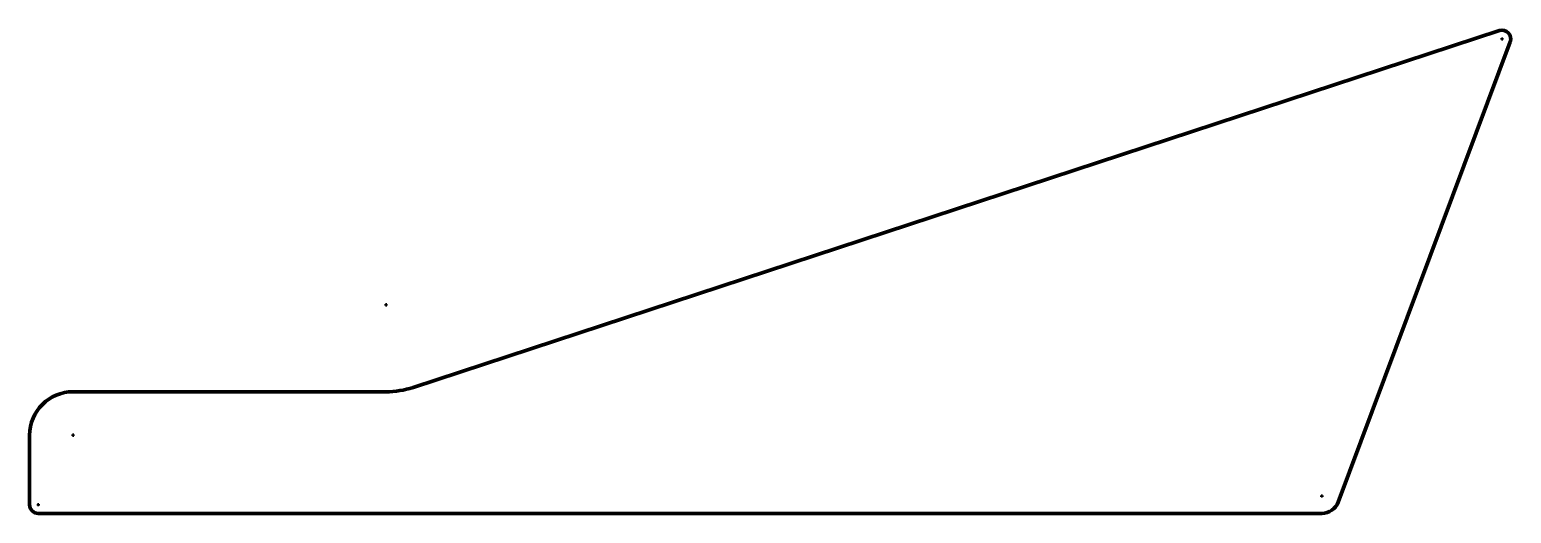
# Model space of a CAD drawing. Header units: millimetres. Extents: x 64 to 916, y 24 to 303.
import ezdxf

# ---------------------------------------------------------------- set-up
doc = ezdxf.new("R2010")
doc.units = ezdxf.units.MM
doc.header["$LTSCALE"] = 0.75
doc.linetypes.add('CENTER2', pattern=[28.575, 19.05, -3.175, 3.175, -3.175])
doc.layers.add('Smart Centers', color=7, linetype='CENTER2', lineweight=35)
doc.layers.add('Visible', color=7, linetype='Continuous', lineweight=70)

# ---------------------------------------------------------------- blocks, each defined once
blk = doc.blocks.new('*U2')
at = {"layer": 'Smart Centers', "color": 0, "linetype": 'Continuous', "ltscale": 0.75, "transparency": 16777216}
for p, q in [((-0.892969, 0), (0.892969, 0)), ((0, -0.892969), (0, 0.892969))]:
    blk.add_line(p, q, dxfattribs=at)
blk = doc.blocks.new('*U3')
at = {"layer": 'Smart Centers', "color": 0, "linetype": 'Continuous', "ltscale": 0.75, "transparency": 16777216}
for p, q in [((-0.892969, 0), (0.892969, 0)), ((0, -0.892969), (0, 0.892969))]:
    blk.add_line(p, q, dxfattribs=at)
blk = doc.blocks.new('*U4')
at = {"layer": 'Smart Centers', "color": 0, "linetype": 'Continuous', "ltscale": 0.75, "transparency": 16777216}
for p, q in [((-0.892969, 0), (0.892969, 0)), ((0, -0.892969), (0, 0.892969))]:
    blk.add_line(p, q, dxfattribs=at)
blk = doc.blocks.new('*U5')
at = {"layer": 'Smart Centers', "color": 0, "linetype": 'Continuous', "ltscale": 0.75, "transparency": 16777216}
for p, q in [((-0.892969, 0), (0.892969, 0)), ((0, -0.892969), (0, 0.892969))]:
    blk.add_line(p, q, dxfattribs=at)
blk = doc.blocks.new('*U6')
at = {"layer": 'Smart Centers', "color": 0, "linetype": 'Continuous', "ltscale": 0.75, "transparency": 16777216}
for p, q in [((-0.892969, 0), (0.892969, 0)), ((0, -0.892969), (0, 0.892969))]:
    blk.add_line(p, q, dxfattribs=at)

msp = doc.modelspace()

# ---------------------------------------------------------------- linework, layer by layer
at = {"layer": 'Visible', "extrusion": (0, 1, 0)}
for p, q in [((284.118567, 96.636509), (908.654122, 301.911419)), ((914.89912, 295.411419), (815.970645, 30.636509)), ((88.542035, 94.136509), (268.506072, 94.136509)), ((63.542035, 29.136509), (63.542035, 69.136509)), ((68.542035, 24.136509), (806.603148, 24.136509))]:
    msp.add_line(p, q, dxfattribs=at)
at = {"layer": 'Visible', "extrusion": (1e-16, 0, -1)}
for centre, radius, start, end in [((-910.215371, 297.161419), 5, 71.805128, 200.487315), ((-88.542035, 69.136509), 25, 0, 90), ((-268.506072, 144.136509), 50, 251.805128, 270), ((-68.542035, 29.136509), 5, 270, 0), ((-806.603148, 34.136509), 10, 200.487315, 270)]:
    msp.add_arc(centre, radius, start, end, dxfattribs=at)

# ---------------------------------------------------------------- block references
at = {"layer": 'Smart Centers', "ltscale": 0.75}
for name, p in [('*U5', (910.215371, 297.161419)), ('*U6', (268.506072, 144.136509)), ('*U2', (88.542035, 69.136509)), ('*U4', (806.603148, 34.136509)), ('*U3', (68.542035, 29.136509))]:
    msp.add_blockref(name, p, dxfattribs=at)

doc.saveas('drawing.dxf')
